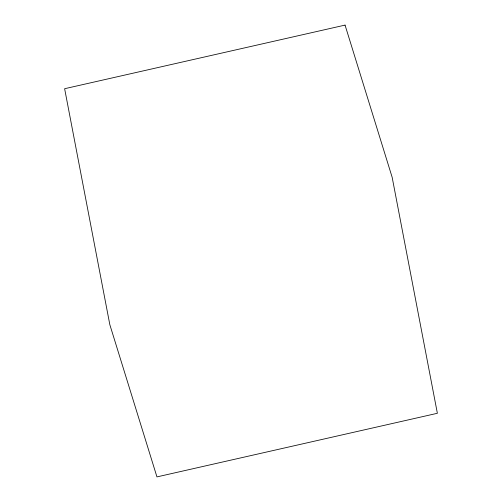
<?xml version="1.0" encoding="UTF-8"?>
<svg xmlns="http://www.w3.org/2000/svg" width="502" height="502" viewBox="0 0 502 502"><rect width="100%" height="100%" fill="white"/><g stroke="black" fill="none" stroke-linecap="round" stroke-linejoin="round"><path stroke-width="0.75" d="M345.05 25.1L64.626 88.716L109.838 324.694L156.95 476.9L437.374 413.284L392.162 177.306L345.05 25.1"/></g></svg>
